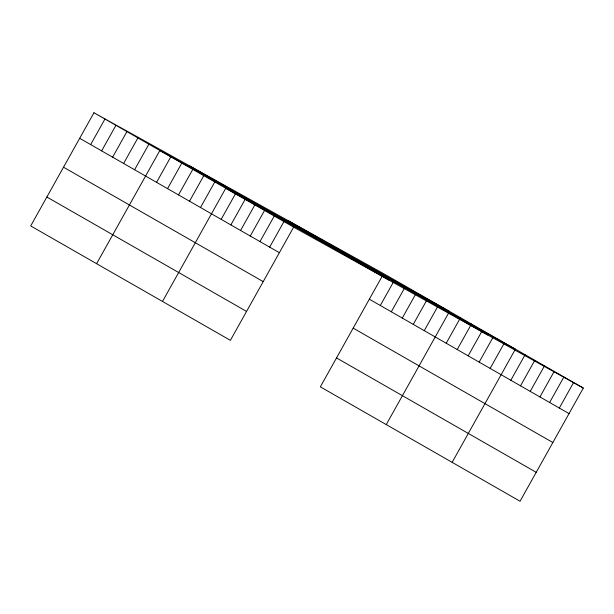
<?xml version="1.0" encoding="UTF-8"?>
<svg xmlns="http://www.w3.org/2000/svg" width="614" height="614" viewBox="0 0 614 614"><rect width="100%" height="100%" fill="white"/><g stroke="black" fill="none" stroke-linecap="round" stroke-linejoin="round"><path stroke-width="0.92" d="M93.957 112.753L30.7 225.937L230.388 340.34L293.646 227.157L93.957 112.753L383.612 273.66L583.3 388.063L520.043 501.247L320.354 386.843L382.23 276.131M90.665 144.582L104.94 119.047M101.648 150.875L115.923 125.333M112.631 157.169L126.906 131.626M123.614 163.462L137.889 137.92M134.596 169.756L148.872 144.213M96.598 263.69L159.855 150.507L449.509 311.413M156.562 182.343L170.838 156.8M167.545 188.628L181.821 163.094M178.528 194.922L192.804 169.38M189.511 201.215L203.787 175.673M200.494 207.509L214.77 181.967M162.495 301.443L225.752 188.26L515.407 349.166L452.15 462.35M221.17 219.359L235.446 193.817M230.872 224.916L245.147 199.373M240.573 230.473L254.848 204.93M250.274 236.029L264.542 210.487M259.968 241.586L274.243 216.044M269.669 247.143L283.944 221.6M380.319 305.488L393.213 282.425M391.302 311.782L404.657 287.889M402.285 318.075L415.64 294.183M413.268 324.369L427.544 298.826M424.251 330.662L437.605 306.77M386.252 424.596L448.588 313.063M446.217 343.249L460.492 317.707M457.2 349.535L471.475 324M468.183 355.828L481.998 331.115M479.166 362.122L492.981 337.408M490.149 368.415L503.964 343.694M510.833 380.266L525.108 354.723M520.534 385.822L534.802 360.28M530.227 391.379L544.503 365.837M539.929 396.936L554.204 371.393M549.63 402.492L563.905 376.95M559.323 408.049L573.599 382.507M293.646 227.157L583.3 388.063M288.027 220.556L487.716 334.968M189.542 165.849L389.23 280.253M369.336 299.202L569.024 413.606M79.682 138.296L279.37 252.699M353.173 328.122L552.861 442.525M63.518 167.215L263.206 281.619M336.518 357.924L536.206 472.327M46.864 197.017L246.552 311.421"/></g></svg>
